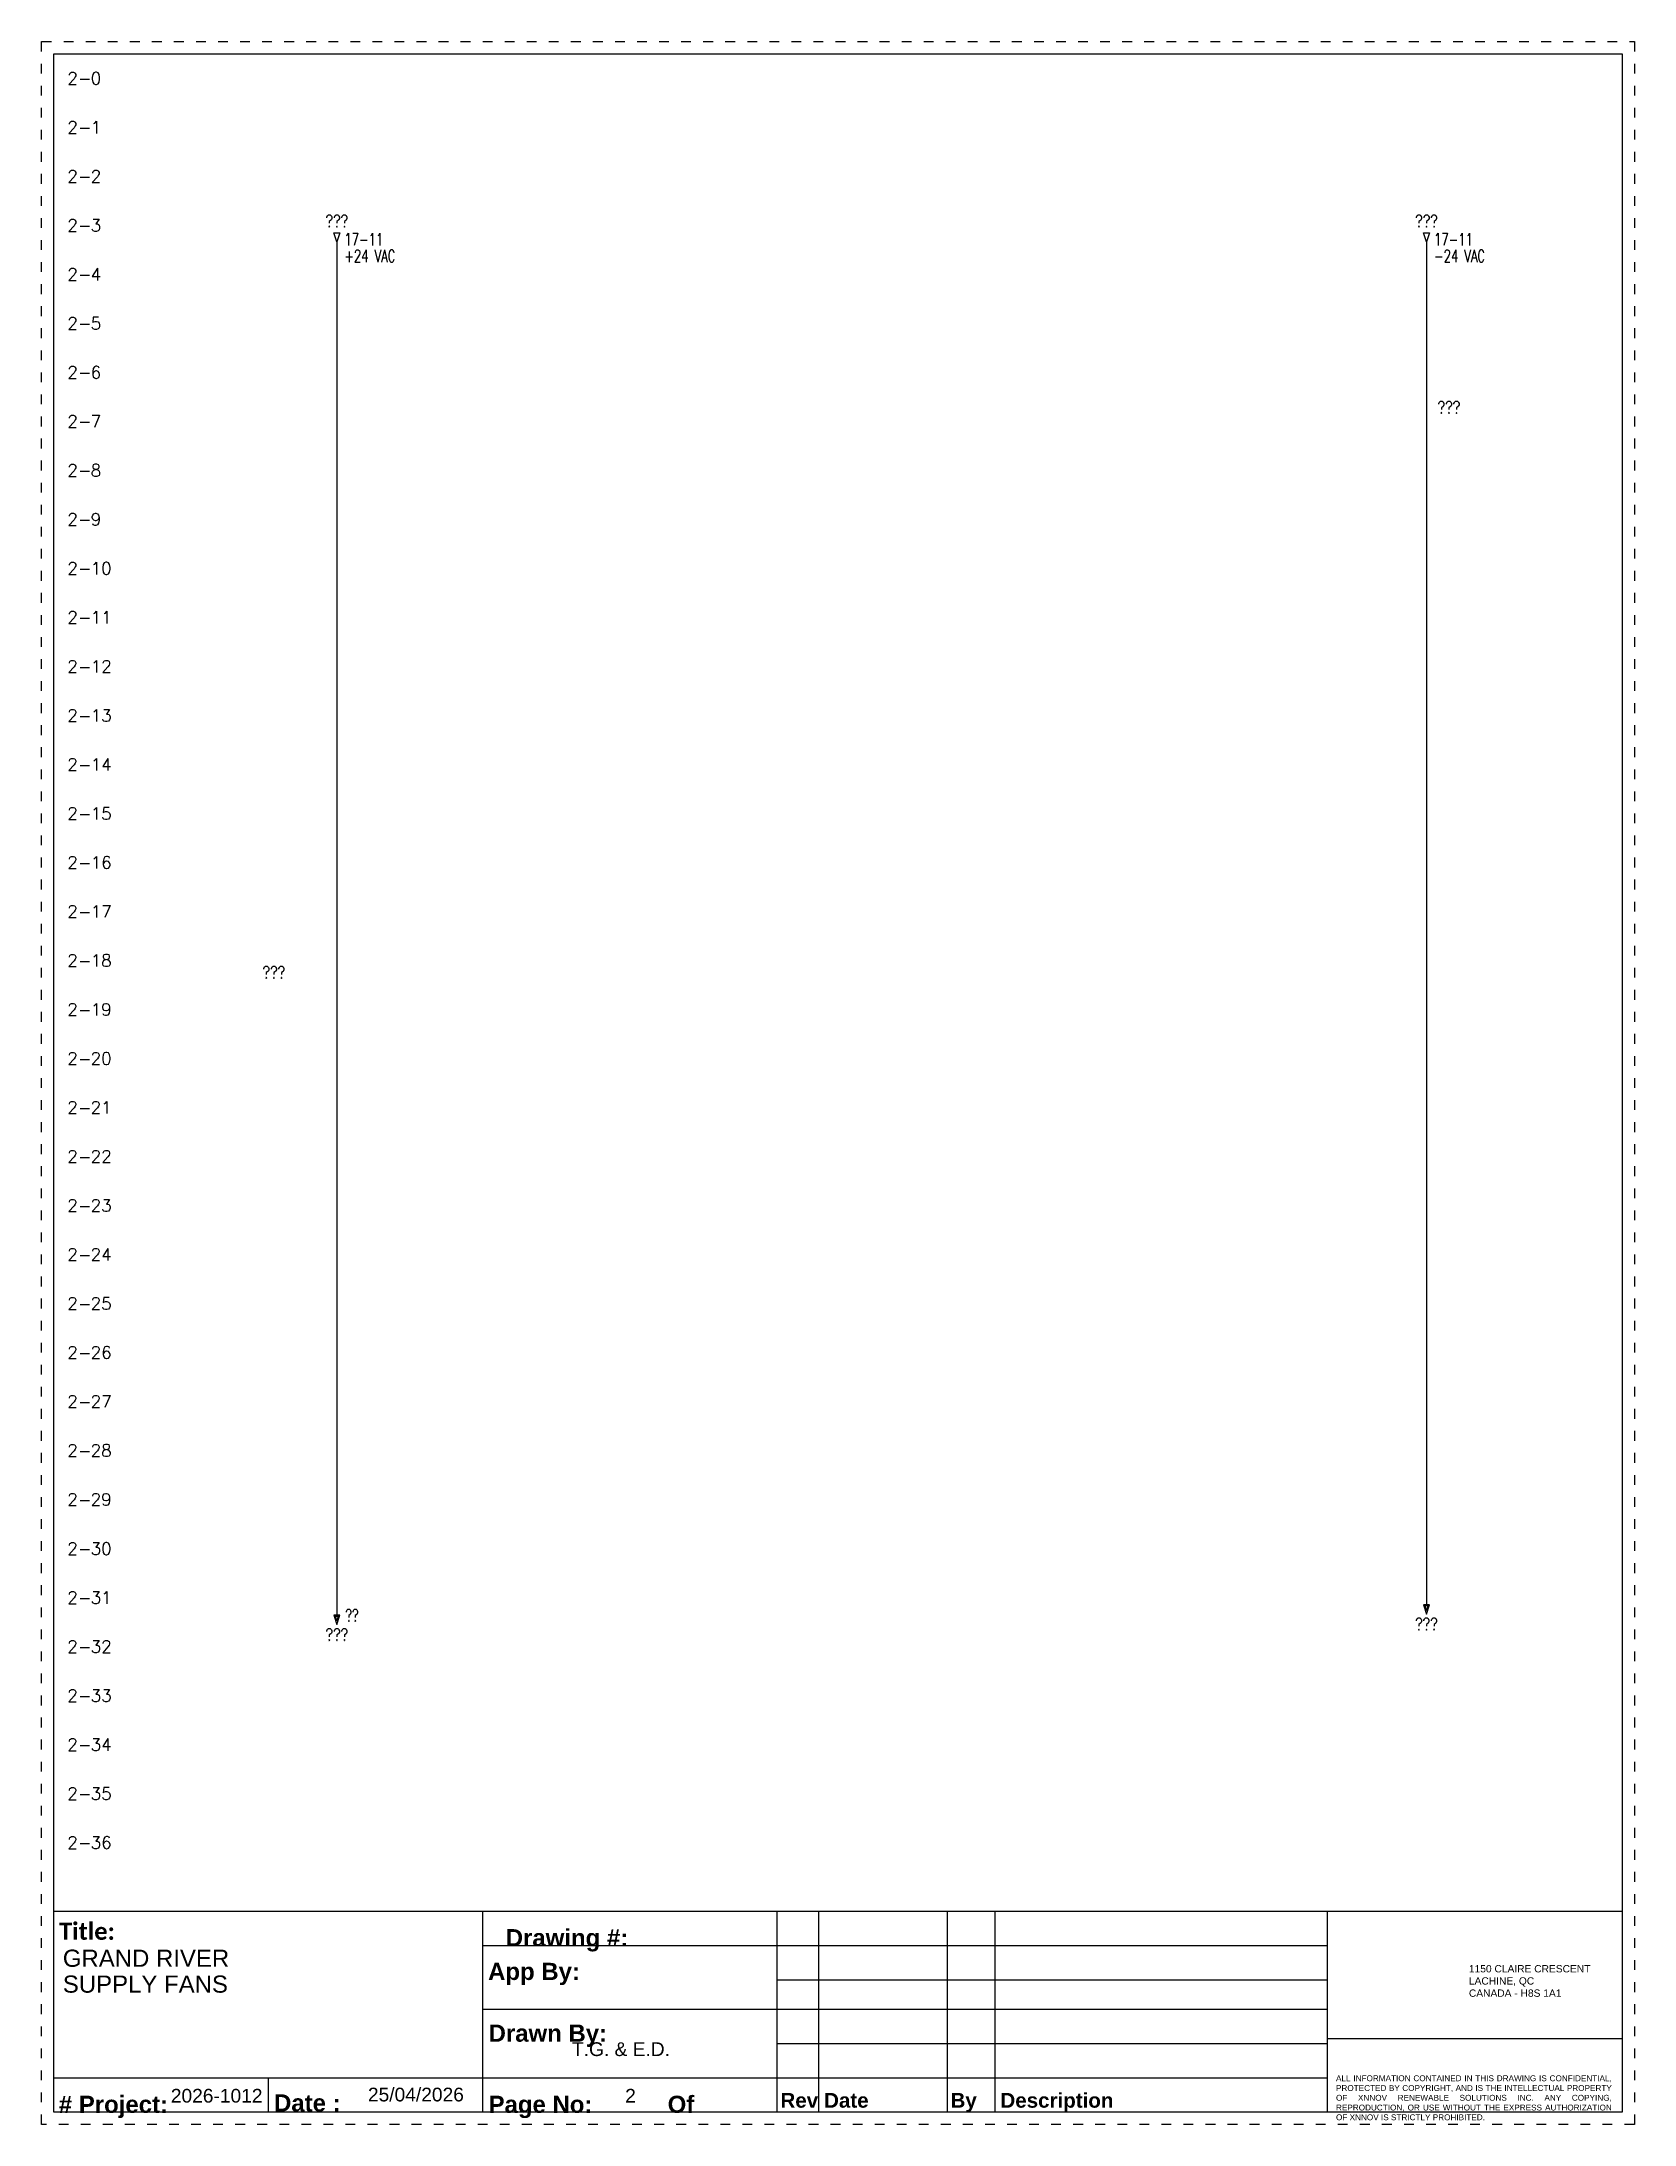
# Model space of a CAD drawing. Header units: inches. Extents: x 0 to 16.2, y 0 to 21.2.
import ezdxf
from ezdxf.enums import TextEntityAlignment as Align

# ---------------------------------------------------------------- set-up
doc = ezdxf.new("R2010")
doc.units = ezdxf.units.IN
doc.header["$MEASUREMENT"] = 0
doc.linetypes.add('DOT2', pattern=[0.125, 0, -0.125])
for name, color, linetype in [('DESC', 150, 'Continuous'), ('ORG_14', 30, 'Continuous'), ('SYMS', 7, 'Continuous'), ('WHT_14', 7, 'Continuous'), ('WIRENO', 72, 'Continuous'), ('WIREREF', 52, 'Continuous'), ('WIREREF_DEST', 52, 'Continuous'), ('XREF', 7, 'Continuous')]:
    doc.layers.add(name, color=color, linetype=linetype)
doc.layers.add('TITLEBLOCK_FRAME', color=7, linetype='DOT2', plot=False)
doc.styles.add('TB_BODY', font='arial.ttf')
doc.styles.add('TB_TITLE', font='ariblk.ttf')
doc.styles.add('WD', font='romans.shx')

# ---------------------------------------------------------------- blocks, each defined once
blk = doc.blocks.new('WD_MLRH7')
at = {"style": 'WD'}
blk.add_attdef('WDCOPY_DASH', text='', height=0.125, dxfattribs=at).set_placement((-0.684, 0), align=Align.MIDDLE)
blk.add_attdef('SHEET', text='', height=0.125, dxfattribs=at).set_placement((-0.756, 0), align=Align.MIDDLE_RIGHT)
blk.add_attdef('RUNGFIRST', text='', height=0.125, dxfattribs=at).set_placement((-0.625, 0), align=Align.MIDDLE_LEFT)
at = {"style": 'WD', "flags": 1}
for tag, p in [('RUNGHORV', (-0.25, -0.127)), ('RUNGDIST', (-0.25, -0.2)), ('RUNGCNT', (-0.25, -0.237)), ('RUNGINC', (-0.25, -0.163)), ('WIRE-START', (-0.25, -0.356)), ('WIRE-GSUF', (-0.25, -0.396)), ('PH3SPACE', (-0.25, -0.437)), ('WIREMODE', (-0.25, -0.281)), ('WIREFMT', (-0.25, -0.321))]:
    blk.add_attdef(tag, text='', height=0.025, dxfattribs=at).set_placement(p, align=Align.RIGHT)
blk = doc.blocks.new('*U5')
at = {"color": 5}
for p, q in [((0, 21), (16, 21)), ((0, 0), (0, 21)), ((16, 21), (16, 0)), ((0, 2.05), (16, 2.05)), ((4.372, 2.05), (4.372, 0)), ((7.376, 2.05), (7.376, 0)), ((7.8, 2.05), (7.8, 0)), ((9.113, 2.05), (9.113, 0)), ((9.599, 2.05), (9.599, 0)), ((9.599, 2.05), (9.599, 0)), ((12.992, 2.05), (12.992, 0)), ((4.372, 1.7), (12.992, 1.7)), ((7.376, 1.35), (12.992, 1.35)), ((4.372, 1.05), (12.992, 1.05)), ((7.376, 0.7), (12.992, 0.7)), ((12.992, 0.75), (16, 0.75)), ((0, 0.35), (12.992, 0.35)), ((2.186, 0.35), (2.186, 0)), ((16, 0), (0, 0))]:
    blk.add_line(p, q, dxfattribs=at)
at = {"layer": 'TITLEBLOCK_FRAME'}
blk.add_lwpolyline([(-0.125, 21.125), (16.125, 21.125), (16.125, -0.125), (-0.125, -0.125)], close=True, dxfattribs=at)
blk.add_lwpolyline([(-0.125, 21.125), (16.125, 21.125), (16.125, -0.125), (-0.125, -0.125)], close=True, dxfattribs=at)
at = {"color": 7, "attachment_point": 1, "style": 'TB_TITLE'}
for s, width, gutter_width, heights, insert, char_height in [('{\\fCalibri|b1|i0|c0|p34;Title:}', 4.49877, 1.75, [0], (0.052, 1.933), 0.175), ('\\pxi-3,l4,t4;{\\fArial|b1|i0|c0|p34;Drawing #:}', 2.99404, 4.083, [0], (4.435, 1.867), 0.175), ('{\\fArial|b1|i0|c0|p34;App By:}', 4.49661, 1.749, [0], (4.43, 1.523), 0.175), ('{\\fArial|b1|i0|c0|p34;Drawn By:}', 2.16756, 1.749, [0.131], (4.435, 0.893), 0.175), ('{\\fArial|b1|i0|c0|p34;# Project:}', 1.25184, 1.749, [0], (0.05, 0.167), 0.175), ('{\\fArial|b1|i0|c0|p34;Date :}', 2.18747, 1.749, [0], (2.246, 0.181), 0.175), ('{\\fArial|b1|i0|c0|p34;Page No:}', 4.49661, 1.749, [0], (4.435, 0.167), 0.175), ('{\\fArial|b1|i0|c0|p34;Of}', 4.49661, 1.749, [0], (6.262, 0.167), 0.175), ('{\\fArial|b1|i0|c0|p34;Rev}', 0.34979, 1.749, [0], (7.413, 0.195), 0.15), ('{\\fArial|b1|i0|c0|p34; Date}', 0.58778, 1.749, [0], (7.8, 0.195), 0.15), ('{\\fArial|b1|i0|c0|p34;By}', 0.36928, 1.749, [0], (9.148, 0.195), 0.15), ('{\\fArial|b1|i0|c0|p34; Description}', 1.60793, 1.749, [0], (9.599, 0.195), 0.15)]:
    blk.add_mtext_dynamic_manual_height_columns(s, width=width, gutter_width=gutter_width, heights=heights, dxfattribs=dict(at, insert=insert, char_height=char_height))
at = {"attachment_point": 1, "style": 'TB_BODY'}
for s, width, gutter_width, insert, char_height in [('1150 CLAIRE CRESCENT\\PLACHINE, QC \\PCANADA - H8S 1A1', 1.56147, 0.995, (14.437, 1.5), 0.07464), ('\\pxqj;ALL INFORMATION CONTAINED IN THIS DRAWING IS CONFIDENTIAL, PROTECTED BY COPYRIGHT, AND IS THE INTELLECTUAL PROPERTY OF XNNOV RENEWABLE SOLUTIONS INC. ANY COPYING, REPRODUCTION, OR USE WITHOUT THE EXPRESS AUTHORIZATION OF XNNOV IS STRICTLY PROHIBITED.', 2.80577, 0.597, (13.081, 0.375), 0.059714)]:
    blk.add_mtext_dynamic_manual_height_columns(s, width=width, gutter_width=gutter_width, heights=[0], dxfattribs=dict(at, insert=insert, char_height=char_height))
at = {"color": 7, "style": 'TB_BODY', "flags": 4}
for tag, p in [('N5', (7.597, 1.925)), ('N4', (7.597, 1.575)), ('N3', (7.597, 1.225)), ('N2', (7.597, 0.925)), ('N1', (7.597, 0.575)), ('PAGENO', (5.883, 0.167)), ('SHEETMAX', (6.824, 0.157))]:
    blk.add_attdef(tag, text='', height=0.14, dxfattribs=at).set_placement(p, align=Align.MIDDLE_CENTER)
for tag, height, p in [('DATE5', 0.14, (7.854, 1.925)), ('PAR5', 0.14, (9.104, 1.925)), ('DESCRIPTION5', 0.14, (9.661, 1.925)), ('TITLE1', 0.175, (0.091, 1.57)), ('DATE4', 0.14, (7.854, 1.575)), ('PAR4', 0.14, (9.104, 1.575)), ('DESCRIPTION4', 0.14, (9.661, 1.575)), ('TITLE2', 0.175, (0.091, 1.306)), ('AP.PAR', 0.14, (5.526, 1.365)), ('DATE3', 0.14, (7.854, 1.225)), ('PAR3', 0.14, (9.104, 1.225)), ('DESCRIPTION3', 0.14, (9.661, 1.225)), ('TITLE3', 0.175, (0.091, 1.041)), ('DATE2', 0.14, (7.854, 0.925)), ('PAR2', 0.14, (9.104, 0.925)), ('DESCRIPTION2', 0.14, (9.661, 0.925)), ('DESS.PAR', 0.14, (5.286, 0.642)), ('DATE1', 0.14, (7.854, 0.575)), ('PAR1', 0.14, (9.109, 0.575)), ('DESCRIPTION1', 0.14, (9.645, 0.575)), ('PRJCT', 0.14, (1.193, 0.167)), ('DATE', 0.14, (3.204, 0.179))]:
    blk.add_attdef(tag, text='', height=height, dxfattribs=at).set_placement(p, align=Align.MIDDLE_LEFT)
blk = doc.blocks.new('HA1D2')
blk.add_lwpolyline([(0, 0.094), (0.031, 0.094), (0, 0), (-0.031, 0.094), (0, 0.094)])
at = {"style": 'WD', "width": 0.8, "flags": 8}
blk.add_attdef('WIRENO', text='', height=0.125, dxfattribs=at).set_placement((0, 0.15), align=Align.CENTER)
at = {"style": 'WD', "flags": 1}
for tag, p in [('X8TERM01', (0, 0)), ('SIGCODE', (0.026, 0.066))]:
    blk.add_attdef(tag, p, '', height=0.01, dxfattribs=at)
at = {"style": 'WD', "width": 0.7}
for tag, p in [('XREF', (0.077, -0.037)), ('DESC1', (0.077, -0.206))]:
    blk.add_attdef(tag, p, '', height=0.125, dxfattribs=at)
blk = doc.blocks.new('WD_WNV')
at = {"linetype": 'Continuous', "style": 'WD', "width": 0.8}
blk.add_attdef('WIRENO', text='', height=0.125, dxfattribs=at).set_placement((-0.05, 0), align=Align.MIDDLE_RIGHT)
at = {"style": 'WD', "flags": 1}
for tag, p in [('W01USER', (-0.062, 0.094)), ('W02USER', (-0.062, 0.086)), ('W03USER', (-0.062, 0.078)), ('W04USER', (-0.062, 0.07)), ('W05USER', (-0.062, 0.062)), ('W06USER', (-0.062, 0.055)), ('W07USER', (-0.062, 0.047)), ('W08USER', (-0.062, 0.039)), ('W09USER', (-0.062, 0.031)), ('W10USER', (-0.062, 0.023))]:
    blk.add_attdef(tag, text='', height=0.005, dxfattribs=at).set_placement(p, align=Align.CENTER)
blk = doc.blocks.new('HA1S4')
for points in [[(0, 0), (-0.031, 0), (0, -0.094), (0.031, 0), (0, 0)], [(0.016, -0.011), (-0.016, -0.011), (0, -0.058), (0.016, -0.011)]]:
    blk.add_lwpolyline(points)
at = {"style": 'WD', "width": 0.7}
for tag, p in [('DESC1', (0.087, 0.113)), ('XREF', (0.087, -0.062))]:
    blk.add_attdef(tag, p, '', height=0.125, dxfattribs=at)
at = {"style": 'WD', "flags": 1}
for tag, p in [('X2TERM01', (0, 0)), ('SIGCODE', (0.035, -0.083))]:
    blk.add_attdef(tag, p, '', height=0.01, dxfattribs=at)
at = {"style": 'WD', "width": 0.8, "flags": 8}
blk.add_attdef('WIRENO', text='', height=0.125, dxfattribs=at).set_placement((0, -0.259), align=Align.CENTER)

msp = doc.modelspace()

# ---------------------------------------------------------------- linework, layer by layer
at = {"layer": 'ORG_14', "ltscale": 0.5}
msp.add_line((3.012, 19.207), (3.012, 5.194), dxfattribs=at)
at = {"layer": 'WHT_14', "ltscale": 0.5}
msp.add_line((14.13, 19.207), (14.13, 5.301), dxfattribs=at)

# ---------------------------------------------------------------- block references
at = {"ltscale": 0.5}
ref = msp.add_blockref('*U5', (0.125, 0.125), dxfattribs=at)
ref.add_attrib('PRJCT', '2026-1012', dxfattribs={"color": 7, "height": 0.14, "style": 'TB_BODY'}).set_placement((1.318, 0.292), align=Align.MIDDLE_LEFT)
ref.add_attrib('PAGENO', '2', dxfattribs={"color": 7, "height": 0.14, "style": 'TB_BODY'}).set_placement((6.008, 0.292), align=Align.MIDDLE_CENTER)
ref.add_attrib('DATE', '25/04/2026', dxfattribs={"color": 7, "height": 0.14, "style": 'TB_BODY'}).set_placement((3.329, 0.304), align=Align.MIDDLE_LEFT)
ref.add_attrib('DESS.PAR', 'T.G. & E.D.', dxfattribs={"color": 7, "height": 0.14, "style": 'TB_BODY'}).set_placement((5.411, 0.767), align=Align.MIDDLE_LEFT)
ref.add_attrib('TITLE1', 'GRAND RIVER', dxfattribs={"color": 7, "height": 0.175, "style": 'TB_BODY'}).set_placement((0.216, 1.695), align=Align.MIDDLE_LEFT)
ref.add_attrib('TITLE2', 'SUPPLY FANS', dxfattribs={"color": 7, "height": 0.175, "style": 'TB_BODY'}).set_placement((0.216, 1.431), align=Align.MIDDLE_LEFT)
msp.add_blockref('WD_MLRH7', (1.125, 20.875), dxfattribs=at).add_auto_attribs({'RUNGFIRST': '0', 'SHEET': '2', 'WDCOPY_DASH': '-'})
at = {"layer": 'SYMS', "ltscale": 0.5}
ref = msp.add_blockref('HA1D2', (3.012, 19.207), dxfattribs=at)
ref.add_attrib('DESC1', '+24 VAC', (3.088, 19.001), dxfattribs={"layer": 'DESC', "height": 0.125, "style": 'WD', "width": 0.7})
ref.add_attrib('WIRENO', '???', dxfattribs={"layer": 'WIREREF_DEST', "height": 0.125, "style": 'WD', "width": 0.8, "flags": 8}).set_placement((3.012, 19.357), align=Align.CENTER)
ref.add_attrib('XREF', '17-11', (3.088, 19.17), dxfattribs={"layer": 'XREF', "height": 0.125, "style": 'WD', "width": 0.7})
ref = msp.add_blockref('HA1D2', (14.13, 19.207), dxfattribs=at)
ref.add_attrib('DESC1', '-24 VAC', (14.206, 19.001), dxfattribs={"layer": 'DESC', "height": 0.125, "style": 'WD', "width": 0.7})
ref.add_attrib('WIRENO', '???', dxfattribs={"layer": 'WIREREF_DEST', "height": 0.125, "style": 'WD', "width": 0.8, "flags": 8}).set_placement((14.13, 19.357), align=Align.CENTER)
ref.add_attrib('XREF', '17-11', (14.206, 19.17), dxfattribs={"layer": 'XREF', "height": 0.125, "style": 'WD', "width": 0.7})
at = {"layer": 'SYMS'}
ref = msp.add_blockref('HA1S4', (3.012, 5.194), dxfattribs=at)
ref.add_attrib('WIRENO', '???', dxfattribs={"layer": 'WIREREF', "height": 0.125, "style": 'WD', "width": 0.8, "flags": 8}).set_placement((3.012, 4.934), align=Align.CENTER)
ref.add_attrib('XREF', '??', (3.099, 5.131), dxfattribs={"layer": 'XREF', "height": 0.125, "style": 'WD', "width": 0.7})
ref = msp.add_blockref('HA1S4', (14.13, 5.301), dxfattribs=at)
ref.add_attrib('WIRENO', '???', dxfattribs={"layer": 'WIREREF', "height": 0.125, "style": 'WD', "width": 0.8, "flags": 8}).set_placement((14.129, 5.042), align=Align.CENTER)
at = {"layer": 'WIRENO', "ltscale": 0.5}
ref = msp.add_blockref('WD_WNV', (13.662, 17.504), dxfattribs=at)
ref.add_attrib('WIRENO', '???', dxfattribs={"linetype": 'Continuous', "height": 0.125, "style": 'WD', "width": 0.8}).set_placement((14.474, 17.518), align=Align.MIDDLE_RIGHT)
ref = msp.add_blockref('WD_WNV', (2.535, 11.754), dxfattribs=at)
ref.add_attrib('WIRENO', '???', dxfattribs={"linetype": 'Continuous', "height": 0.125, "style": 'WD', "width": 0.8}).set_placement((2.485, 11.754), align=Align.MIDDLE_RIGHT)

# ---------------------------------------------------------------- texts
at = {"ltscale": 0.5, "style": 'WD'}
for p in [(0.369, 20.375), (0.369, 19.875), (0.369, 19.375), (0.369, 18.875), (0.369, 18.375), (0.369, 17.875), (0.369, 17.375), (0.369, 16.875), (0.369, 16.375), (0.369, 15.875), (0.369, 15.375), (0.369, 14.875), (0.369, 14.375), (0.369, 13.875), (0.369, 13.375), (0.369, 12.875), (0.369, 12.375), (0.369, 11.875), (0.369, 11.375), (0.369, 10.875), (0.369, 10.375), (0.369, 9.875), (0.369, 9.375), (0.369, 8.875), (0.369, 8.375), (0.369, 7.875), (0.369, 7.375), (0.369, 6.875), (0.369, 6.375), (0.369, 5.875), (0.369, 5.375), (0.369, 4.875), (0.369, 4.375), (0.369, 3.875), (0.369, 3.375), (0.369, 2.875)]:
    msp.add_text('2', height=0.125, dxfattribs=at).set_placement(p, align=Align.MIDDLE_RIGHT)
for s, p in [('1', (0.5, 20.375)), ('2', (0.5, 19.875)), ('3', (0.5, 19.375)), ('4', (0.5, 18.875)), ('5', (0.5, 18.375)), ('6', (0.5, 17.875)), ('7', (0.5, 17.375)), ('8', (0.5, 16.875)), ('9', (0.5, 16.375)), ('10', (0.5, 15.875)), ('11', (0.5, 15.375)), ('12', (0.5, 14.875)), ('13', (0.5, 14.375)), ('14', (0.5, 13.875)), ('15', (0.5, 13.375)), ('16', (0.5, 12.875)), ('17', (0.5, 12.375)), ('18', (0.5, 11.875)), ('19', (0.5, 11.375)), ('20', (0.5, 10.875)), ('21', (0.5, 10.375)), ('22', (0.5, 9.875)), ('23', (0.5, 9.375)), ('24', (0.5, 8.875)), ('25', (0.5, 8.375)), ('26', (0.5, 7.875)), ('27', (0.5, 7.375)), ('28', (0.5, 6.875)), ('29', (0.5, 6.375)), ('30', (0.5, 5.875)), ('31', (0.5, 5.375)), ('32', (0.5, 4.875)), ('33', (0.5, 4.375)), ('34', (0.5, 3.875)), ('35', (0.5, 3.375)), ('36', (0.5, 2.875))]:
    msp.add_text(s, height=0.125, dxfattribs=at).set_placement(p, align=Align.MIDDLE_LEFT)
for p in [(0.441, 20.375), (0.441, 19.875), (0.441, 19.375), (0.441, 18.875), (0.441, 18.375), (0.441, 17.875), (0.441, 17.375), (0.441, 16.875), (0.441, 16.375), (0.441, 15.875), (0.441, 15.375), (0.441, 14.875), (0.441, 14.375), (0.441, 13.875), (0.441, 13.375), (0.441, 12.875), (0.441, 12.375), (0.441, 11.875), (0.441, 11.375), (0.441, 10.875), (0.441, 10.375), (0.441, 9.875), (0.441, 9.375), (0.441, 8.875), (0.441, 8.375), (0.441, 7.875), (0.441, 7.375), (0.441, 6.875), (0.441, 6.375), (0.441, 5.875), (0.441, 5.375), (0.441, 4.875), (0.441, 4.375), (0.441, 3.875), (0.441, 3.375), (0.441, 2.875)]:
    msp.add_text('-', height=0.125, dxfattribs=at).set_placement(p, align=Align.MIDDLE)

doc.saveas('drawing.dxf')
